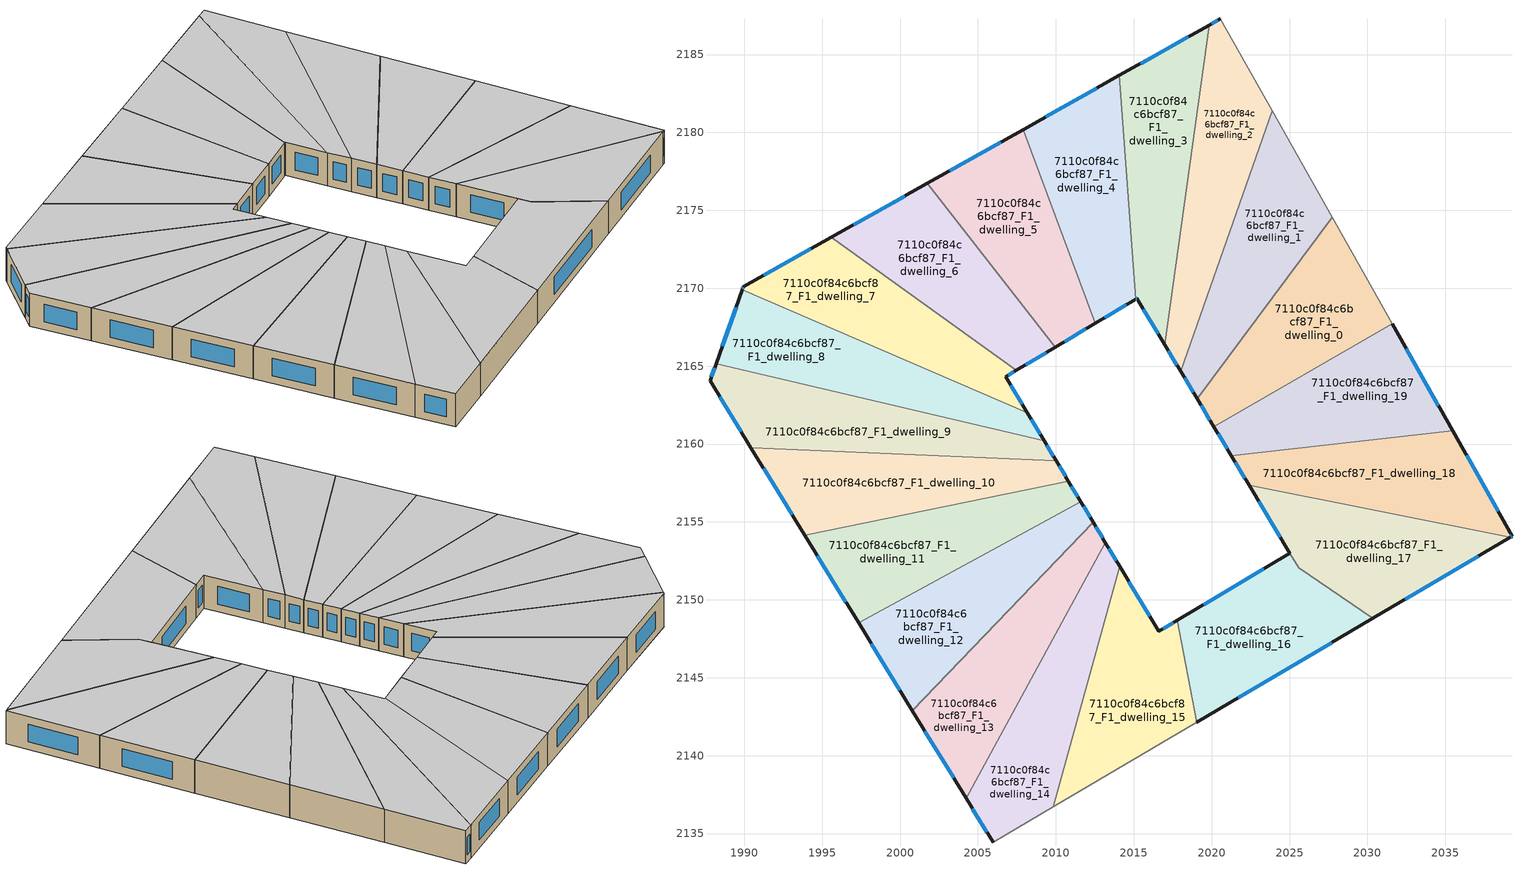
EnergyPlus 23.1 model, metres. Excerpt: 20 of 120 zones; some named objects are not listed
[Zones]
7110c0f84c6bcf87_F1_dwelling_0
 floor to 7110c0f84c6bcf87_F0_dwelling_0 (EU_floor_Construction): 2027.74,2174.56 2031.6,2167.72 2020.15,2161.11 2019.06,2162.91 z3
 wall outside (EU_wall_Construction): 2019.07,2162.91 2020.15,2161.11 z3:6
 wall adiabatic (EU_wall_Construction): 2031.6,2167.72 2027.74,2174.56 z3:6
 wall to 7110c0f84c6bcf87_F1_dwelling_1 (EU_wall_Construction): 2027.74,2174.56 2019.07,2162.91 z3:6
 wall to 7110c0f84c6bcf87_F1_dwelling_19 (EU_wall_Construction): 2020.15,2161.11 2031.6,2167.72 z3:6
 window (EU_Window_Construction): 2019.32,2162.48 2019.89,2161.53 z3.7:5.3
 ceiling to 7110c0f84c6bcf87_F2_dwelling_0 (EU_floor_Construction): 2031.6,2167.72 2027.74,2174.56 2019.06,2162.91 2020.15,2161.11 z6
7110c0f84c6bcf87_F1_dwelling_1
 floor to 7110c0f84c6bcf87_F0_dwelling_1 (EU_floor_Construction): 2023.89,2181.39 2027.74,2174.56 2019.06,2162.91 2018.01,2164.66 z3
 wall outside (EU_wall_Construction): 2018.01,2164.66 2019.07,2162.91 z3:6
 wall adiabatic (EU_wall_Construction): 2027.74,2174.56 2023.89,2181.39 z3:6
 wall to 7110c0f84c6bcf87_F1_dwelling_2 (EU_wall_Construction): 2023.89,2181.39 2018.01,2164.66 z3:6
 window (EU_Window_Construction): 2018.26,2164.25 2018.82,2163.32 z3.7:5.3
 ceiling to 7110c0f84c6bcf87_F2_dwelling_1 (EU_floor_Construction): 2019.06,2162.91 2027.74,2174.56 2023.89,2181.39 2018.01,2164.66 z6
7110c0f84c6bcf87_F1_dwelling_10
 floor to 7110c0f84c6bcf87_F0_dwelling_10 (EU_floor_Construction): 2010.02,2158.91 2010.81,2157.61 1993.88,2154.14 1990.42,2159.77 z3
 wall outside (EU_wall_Construction): 2010.81,2157.61 2010.03,2158.91 / 1990.42,2159.77 1993.88,2154.14 z3:6
 wall to 7110c0f84c6bcf87_F1_dwelling_11 (EU_wall_Construction): 1993.88,2154.14 2010.81,2157.61 z3:6
 wall to 7110c0f84c6bcf87_F1_dwelling_9 (EU_wall_Construction): 2010.02,2158.91 1990.42,2159.77 z3:6
 window (EU_Window_Construction): 2010.62,2157.92 2010.21,2158.61 / 1991.24,2158.45 1993.07,2155.47 z3.7:5.3
 ceiling to 7110c0f84c6bcf87_F2_dwelling_10 (EU_floor_Construction): 2010.81,2157.61 2010.02,2158.91 1990.42,2159.77 1993.88,2154.14 z6
7110c0f84c6bcf87_F1_dwelling_11
 floor to 7110c0f84c6bcf87_F0_dwelling_11 (EU_floor_Construction): 2010.81,2157.61 2011.59,2156.3 1997.33,2148.52 1993.88,2154.14 z3
 wall outside (EU_wall_Construction): 2011.59,2156.3 2010.81,2157.61 / 1993.88,2154.14 1997.33,2148.52 z3:6
 wall to 7110c0f84c6bcf87_F1_dwelling_12 (EU_wall_Construction): 1997.33,2148.52 2011.59,2156.3 z3:6
 window (EU_Window_Construction): 2011.41,2156.61 2010.99,2157.31 / 1994.69,2152.82 1996.52,2149.84 z3.7:5.3
 ceiling to 7110c0f84c6bcf87_F2_dwelling_11 (EU_floor_Construction): 2011.59,2156.3 2010.81,2157.61 1993.88,2154.14 1997.33,2148.52 z6
7110c0f84c6bcf87_F1_dwelling_12
 floor to 7110c0f84c6bcf87_F0_dwelling_12 (EU_floor_Construction): 2011.59,2156.3 2012.38,2154.99 2000.79,2142.88 1997.33,2148.52 z3
 wall outside (EU_wall_Construction): 2012.39,2154.99 2011.59,2156.3 / 1997.33,2148.52 2000.79,2142.88 z3:6
 wall to 7110c0f84c6bcf87_F1_dwelling_13 (EU_wall_Construction): 2000.79,2142.88 2012.38,2154.99 z3:6
 window (EU_Window_Construction): 2012.2,2155.3 2011.78,2155.99 / 1998.14,2147.19 1999.97,2144.21 z3.7:5.3
 ceiling to 7110c0f84c6bcf87_F2_dwelling_12 (EU_floor_Construction): 2000.79,2142.88 2012.38,2154.99 2011.59,2156.3 1997.33,2148.52 z6
7110c0f84c6bcf87_F1_dwelling_13
 floor to 7110c0f84c6bcf87_F0_dwelling_13 (EU_floor_Construction): 2012.38,2154.99 2013.18,2153.66 2004.24,2137.25 2000.79,2142.88 z3
 wall outside (EU_wall_Construction): 2013.18,2153.66 2012.39,2154.99 / 2000.79,2142.88 2004.24,2137.25 z3:6
 wall to 7110c0f84c6bcf87_F1_dwelling_14 (EU_wall_Construction): 2004.24,2137.25 2013.18,2153.66 z3:6
 window (EU_Window_Construction): 2012.99,2153.97 2012.57,2154.68 / 2001.6,2141.56 2003.43,2138.57 z3.7:5.3
 ceiling to 7110c0f84c6bcf87_F2_dwelling_13 (EU_floor_Construction): 2004.24,2137.25 2013.18,2153.66 2012.38,2154.99 2000.79,2142.88 z6
7110c0f84c6bcf87_F1_dwelling_14
 floor to 7110c0f84c6bcf87_F0_dwelling_14 (EU_floor_Construction): 2013.18,2153.66 2014.1,2152.14 2009.83,2136.71 2005.97,2134.43 2004.24,2137.25 z3
 wall outside (EU_wall_Construction): 2014.1,2152.14 2013.18,2153.66 / 2004.24,2137.25 2005.97,2134.43 z3:6
 wall adiabatic (EU_wall_Construction): 2005.97,2134.43 2009.83,2136.71 z3:6
 wall to 7110c0f84c6bcf87_F1_dwelling_15 (EU_wall_Construction): 2009.83,2136.71 2014.1,2152.14 z3:6
 window (EU_Window_Construction): 2013.88,2152.5 2013.4,2153.31 / 2004.65,2136.59 2005.56,2135.1 z3.7:5.3
 ceiling to 7110c0f84c6bcf87_F2_dwelling_14 (EU_floor_Construction): 2009.83,2136.71 2014.1,2152.14 2013.18,2153.66 2004.24,2137.25 2005.97,2134.43 z6
7110c0f84c6bcf87_F1_dwelling_15
 floor to 7110c0f84c6bcf87_F0_dwelling_15 (EU_floor_Construction): 2017.8,2148.69 2019.05,2142.16 2009.83,2136.71 2014.1,2152.14 2016.6,2147.97 z3
 wall outside (EU_wall_Construction): 2017.8,2148.69 2016.6,2147.97 2014.1,2152.14 z3:6
 wall adiabatic (EU_wall_Construction): 2009.83,2136.71 2019.05,2142.16 z3:6
 wall to 7110c0f84c6bcf87_F1_dwelling_16 (EU_wall_Construction): 2019.05,2142.16 2017.81,2148.69 z3:6
 window (EU_Window_Construction): 2016.02,2148.95 2014.69,2151.16 / 2017.52,2148.52 2016.89,2148.14 z3.7:5.3
 ceiling to 7110c0f84c6bcf87_F2_dwelling_15 (EU_floor_Construction): 2019.05,2142.16 2017.8,2148.69 2016.6,2147.97 2014.1,2152.14 2009.83,2136.71 z6
7110c0f84c6bcf87_F1_dwelling_16
 floor to 7110c0f84c6bcf87_F0_dwelling_16 (EU_floor_Construction): 2030.35,2148.82 2019.05,2142.16 2017.8,2148.69 2025.03,2153 2025.59,2152.07 z3
 wall outside (EU_wall_Construction): 2019.05,2142.16 2030.35,2148.82 / 2025.03,2153 2017.8,2148.69 z3:6
 wall to 7110c0f84c6bcf87_F1_dwelling_17 (EU_wall_Construction): 2030.35,2148.82 2025.59,2152.07 2025.03,2153 z3:6
 window (EU_Window_Construction): 2021.71,2143.72 2027.7,2147.26 / 2023.33,2151.99 2019.5,2149.7 z3.7:5.3
 ceiling to 7110c0f84c6bcf87_F2_dwelling_16 (EU_floor_Construction): 2030.35,2148.82 2025.59,2152.07 2025.03,2153 2017.8,2148.69 2019.05,2142.16 z6
7110c0f84c6bcf87_F1_dwelling_17
 floor to 7110c0f84c6bcf87_F0_dwelling_17 (EU_floor_Construction): 2039.17,2154.03 2030.35,2148.82 2025.59,2152.07 2022.4,2157.36 z3
 wall outside (EU_wall_Construction): 2030.35,2148.82 2039.17,2154.03 / 2022.4,2157.36 2025.03,2153 z3:6
 wall to 7110c0f84c6bcf87_F1_dwelling_18 (EU_wall_Construction): 2039.17,2154.03 2022.4,2157.36 z3:6
 window (EU_Window_Construction): 2032.42,2150.05 2037.1,2152.8 / 2023.02,2156.34 2024.41,2154.02 z3.7:5.3
 ceiling to 7110c0f84c6bcf87_F2_dwelling_17 (EU_floor_Construction): 2039.17,2154.03 2022.4,2157.36 2025.59,2152.07 2030.35,2148.82 z6
7110c0f84c6bcf87_F1_dwelling_18
 floor to 7110c0f84c6bcf87_F0_dwelling_18 (EU_floor_Construction): 2035.46,2160.86 2039.28,2154.09 2039.17,2154.03 2022.4,2157.36 2021.26,2159.26 z3
 wall outside (EU_wall_Construction): 2021.26,2159.26 2022.4,2157.36 / 2039.17,2154.03 2039.28,2154.09 2035.46,2160.86 z3:6
 wall to 7110c0f84c6bcf87_F1_dwelling_19 (EU_wall_Construction): 2035.46,2160.86 2021.26,2159.26 z3:6
 window (EU_Window_Construction): 2021.53,2158.82 2022.13,2157.81 / 2038.38,2155.68 2036.36,2159.27 / 2039.19,2154.04 2039.25,2154.08 z3.7:5.3
 ceiling to 7110c0f84c6bcf87_F2_dwelling_18 (EU_floor_Construction): 2039.28,2154.09 2035.46,2160.86 2021.26,2159.26 2022.4,2157.36 2039.17,2154.03 z6
7110c0f84c6bcf87_F1_dwelling_19
 floor to 7110c0f84c6bcf87_F0_dwelling_19 (EU_floor_Construction): 2031.6,2167.72 2035.46,2160.86 2021.26,2159.26 2020.15,2161.11 z3
 wall outside (EU_wall_Construction): 2020.15,2161.11 2021.26,2159.26 / 2035.46,2160.86 2031.6,2167.72 z3:6
 window (EU_Window_Construction): 2020.41,2160.67 2021,2159.69 / 2034.55,2162.47 2032.51,2166.11 z3.7:5.3
 ceiling to 7110c0f84c6bcf87_F2_dwelling_19 (EU_floor_Construction): 2035.46,2160.86 2031.6,2167.72 2020.15,2161.11 2021.26,2159.26 z6
7110c0f84c6bcf87_F1_dwelling_2
 floor to 7110c0f84c6bcf87_F0_dwelling_2 (EU_floor_Construction): 2020.56,2187.3 2023.89,2181.39 2018.01,2164.66 2016.98,2166.38 2019.84,2186.89 z3
 wall outside (EU_wall_Construction): 2016.98,2166.38 2018.01,2164.66 / 2020.56,2187.3 2019.84,2186.89 z3:6
 wall adiabatic (EU_wall_Construction): 2023.89,2181.39 2020.56,2187.3 z3:6
 wall to 7110c0f84c6bcf87_F1_dwelling_3 (EU_wall_Construction): 2019.84,2186.89 2016.98,2166.38 z3:6
 window (EU_Window_Construction): 2017.22,2165.97 2017.77,2165.06 / 2020.39,2187.21 2020.01,2186.99 z3.7:5.3
 ceiling to 7110c0f84c6bcf87_F2_dwelling_2 (EU_floor_Construction): 2018.01,2164.66 2023.89,2181.39 2020.56,2187.3 2019.84,2186.89 2016.98,2166.38 z6
7110c0f84c6bcf87_F1_dwelling_3
 floor to 7110c0f84c6bcf87_F0_dwelling_3 (EU_floor_Construction): 2019.84,2186.89 2016.98,2166.38 2015.19,2169.34 2015.13,2169.3 2014.08,2183.66 z3
 wall outside (EU_wall_Construction): 2015.13,2169.3 2015.19,2169.34 2016.98,2166.38 / 2019.84,2186.89 2014.08,2183.66 z3:6
 wall to 7110c0f84c6bcf87_F1_dwelling_4 (EU_wall_Construction): 2014.08,2183.66 2015.13,2169.3 z3:6
 window (EU_Window_Construction): 2015.61,2168.65 2016.56,2167.07 / 2015.14,2169.31 2015.18,2169.33 / 2018.49,2186.14 2015.43,2184.42 z3.7:5.3
 ceiling to 7110c0f84c6bcf87_F2_dwelling_3 (EU_floor_Construction): 2016.98,2166.38 2019.84,2186.89 2014.08,2183.66 2015.13,2169.3 2015.19,2169.34 z6
7110c0f84c6bcf87_F1_dwelling_4
 floor to 7110c0f84c6bcf87_F0_dwelling_4 (EU_floor_Construction): 2014.08,2183.66 2015.13,2169.3 2012.52,2167.75 2007.9,2180.19 z3
 wall outside (EU_wall_Construction): 2012.52,2167.75 2015.13,2169.3 / 2014.08,2183.66 2007.9,2180.19 z3:6
 wall to 7110c0f84c6bcf87_F1_dwelling_5 (EU_wall_Construction): 2007.89,2180.19 2012.52,2167.75 z3:6
 window (EU_Window_Construction): 2013.13,2168.11 2014.51,2168.94 / 2012.63,2182.85 2009.35,2181 z3.7:5.3
 ceiling to 7110c0f84c6bcf87_F2_dwelling_4 (EU_floor_Construction): 2015.13,2169.3 2014.08,2183.66 2007.9,2180.19 2012.52,2167.75 z6
7110c0f84c6bcf87_F1_dwelling_5
 floor to 7110c0f84c6bcf87_F0_dwelling_5 (EU_floor_Construction): 2007.9,2180.19 2012.52,2167.75 2009.97,2166.22 2001.73,2176.73 z3
 wall outside (EU_wall_Construction): 2009.97,2166.22 2012.52,2167.75 / 2007.9,2180.19 2001.73,2176.73 z3:6
 wall to 7110c0f84c6bcf87_F1_dwelling_6 (EU_wall_Construction): 2001.73,2176.73 2009.97,2166.22 z3:6
 window (EU_Window_Construction): 2010.57,2166.58 2011.92,2167.39 / 2006.45,2179.38 2003.18,2177.54 z3.7:5.3
 ceiling to 7110c0f84c6bcf87_F2_dwelling_5 (EU_floor_Construction): 2012.52,2167.75 2007.9,2180.19 2001.73,2176.73 2009.97,2166.22 z6
7110c0f84c6bcf87_F1_dwelling_6
 floor to 7110c0f84c6bcf87_F0_dwelling_6 (EU_floor_Construction): 2001.73,2176.73 2009.97,2166.22 2007.47,2164.73 1995.59,2173.28 z3
 wall outside (EU_wall_Construction): 2007.47,2164.73 2009.97,2166.22 / 2001.73,2176.73 1995.59,2173.28 z3:6
 wall to 7110c0f84c6bcf87_F1_dwelling_7 (EU_wall_Construction): 1995.59,2173.28 2007.47,2164.73 z3:6
 window (EU_Window_Construction): 2008.05,2165.08 2009.38,2165.87 / 2000.29,2175.92 1997.03,2174.09 z3.7:5.3
 ceiling to 7110c0f84c6bcf87_F2_dwelling_6 (EU_floor_Construction): 2009.97,2166.22 2001.73,2176.73 1995.59,2173.28 2007.47,2164.73 z6
7110c0f84c6bcf87_F1_dwelling_7
 floor to 7110c0f84c6bcf87_F0_dwelling_7 (EU_floor_Construction): 2007.47,2164.73 2006.78,2164.32 2008.17,2162 1989.87,2169.91 1989.94,2170.1 1995.59,2173.28 z3
 wall outside (EU_wall_Construction): 2008.17,2162 2006.78,2164.32 2007.47,2164.73 / 1995.59,2173.28 1989.94,2170.1 1989.87,2169.91 z3:6
 wall to 7110c0f84c6bcf87_F1_dwelling_8 (EU_wall_Construction): 1989.87,2169.91 2008.17,2162 z3:6
 window (EU_Window_Construction): 2006.94,2164.41 2007.31,2164.63 / 2007.84,2162.54 2007.11,2163.77 / 1989.92,2170.06 1989.88,2169.95 / 1994.26,2172.53 1991.26,2170.85 z3.7:5.3
 ceiling to 7110c0f84c6bcf87_F2_dwelling_7 (EU_floor_Construction): 2008.17,2162 2006.78,2164.32 2007.47,2164.73 1995.59,2173.28 1989.94,2170.1 1989.87,2169.91 z6
7110c0f84c6bcf87_F1_dwelling_8
 floor to 7110c0f84c6bcf87_F0_dwelling_8 (EU_floor_Construction): 2008.17,2162 2009.24,2160.22 1988.19,2165.17 1989.87,2169.91 z3
 wall outside (EU_wall_Construction): 2009.24,2160.22 2008.17,2162 / 1989.87,2169.91 1988.19,2165.17 z3:6
 wall to 7110c0f84c6bcf87_F1_dwelling_9 (EU_wall_Construction): 1988.19,2165.17 2009.24,2160.22 z3:6
 window (EU_Window_Construction): 2008.99,2160.64 2008.42,2161.58 / 1989.47,2168.79 1988.59,2166.28 z3.7:5.3
 ceiling to 7110c0f84c6bcf87_F2_dwelling_8 (EU_floor_Construction): 2009.24,2160.22 2008.17,2162 1989.87,2169.91 1988.19,2165.17 z6
7110c0f84c6bcf87_F1_dwelling_9
 floor to 7110c0f84c6bcf87_F0_dwelling_9 (EU_floor_Construction): 2009.24,2160.22 2010.02,2158.91 1990.42,2159.77 1987.8,2164.05 1988.19,2165.17 z3
 wall outside (EU_wall_Construction): 2010.03,2158.91 2009.24,2160.22 / 1988.19,2165.17 1987.8,2164.05 1990.42,2159.77 z3:6
 window (EU_Window_Construction): 2009.84,2159.22 2009.42,2159.91 / 1988.42,2163.05 1989.81,2160.78 / 1988.1,2164.91 1987.89,2164.31 z3.7:5.3
 ceiling to 7110c0f84c6bcf87_F2_dwelling_9 (EU_floor_Construction): 2010.02,2158.91 2009.24,2160.22 1988.19,2165.17 1987.8,2164.05 1990.42,2159.77 z6
[Building]
EU S2 Campaign: North Axis=0; Terrain=City; Solar Distribution=FullExterior
[Site:Location]
Budapest.Ferenc.Liszt.Intl.AP: Latitude=47.437; Longitude=19.256; Time Zone=1; Elevation=185
[SizingPeriod:WeatherFileDays]
AnnualSizingPeriod: Begin Month=1; Begin Day of Month=1; End Month=12; End Day of Month=31; Day of Week for Start Day=Monday; Use Weather File Daylight Saving Period=No; Use Weather File Rain and Snow Indicators=No
[MATERIAL]
EU_InternalMass_Material: Roughness=MediumRough; Thickness=0.1; Conductivity=1; Density=1800; Specific Heat=900; Thermal Absorptance=0.9; Solar Absorptance=0.7; Visible Absorptance=0.7
[MATERIAL:NOMASS] Roughness=MediumRough; Thermal Absorptance=0.9; Solar Absorptance=0.7; Visible Absorptance=0.7
Name | Thermal Resistance
EU_wall_NoMass | 0.832559
EU_floor_NoMass | 0.872794
[WINDOWMATERIAL:SIMPLEGLAZINGSYSTEM]
EU_Window_SimpleGlazing: UFactor=2.79869; Solar Heat Gain Coefficient=0.75; Visible Transmittance=0.75
[CONSTRUCTION]
EU_wall_Construction: EU_wall_NoMass
EU_floor_Construction: EU_floor_NoMass
EU_Window_Construction: EU_Window_SimpleGlazing
EU_InternalMass_Construction: EU_InternalMass_Material
[ZONE] Type=1; Multiplier=1; Ceiling Height=autocalculate; Floor Area=autocalculate; Part of Total Floor Area=Yes
Name | Volume
7110c0f84c6bcf87_F1_dwelling_0 | 198.129
7110c0f84c6bcf87_F1_dwelling_1 | 198.126
7110c0f84c6bcf87_F1_dwelling_10 | 198.105
7110c0f84c6bcf87_F1_dwelling_11 | 198.112
7110c0f84c6bcf87_F1_dwelling_12 | 198.113
7110c0f84c6bcf87_F1_dwelling_13 | 198.094
7110c0f84c6bcf87_F1_dwelling_14 | 198.111
7110c0f84c6bcf87_F1_dwelling_15 | 198.138
7110c0f84c6bcf87_F1_dwelling_16 | 198.946
7110c0f84c6bcf87_F1_dwelling_17 | 197.278
7110c0f84c6bcf87_F1_dwelling_18 | 198.144
7110c0f84c6bcf87_F1_dwelling_19 | 198.101
7110c0f84c6bcf87_F1_dwelling_2 | 198.1
7110c0f84c6bcf87_F1_dwelling_3 | 198.086
7110c0f84c6bcf87_F1_dwelling_4 | 198.137
7110c0f84c6bcf87_F1_dwelling_5 | 198.078
7110c0f84c6bcf87_F1_dwelling_6 | 198.149
7110c0f84c6bcf87_F1_dwelling_7 | 198.077
7110c0f84c6bcf87_F1_dwelling_8 | 198.136
7110c0f84c6bcf87_F1_dwelling_9 | 198.123
[INTERNALMASS] Construction=EU_InternalMass_Construction
Name | Zone or ZoneList | Surface Area
7110c0f84c6bcf87_F1_dwelling_0_EU_InternalMass | 7110c0f84c6bcf87_F1_dwelling_0 | 66.0427
7110c0f84c6bcf87_F1_dwelling_1_EU_InternalMass | 7110c0f84c6bcf87_F1_dwelling_1 | 66.0421
7110c0f84c6bcf87_F1_dwelling_2_EU_InternalMass | 7110c0f84c6bcf87_F1_dwelling_2 | 66.0333
7110c0f84c6bcf87_F1_dwelling_3_EU_InternalMass | 7110c0f84c6bcf87_F1_dwelling_3 | 66.0286
7110c0f84c6bcf87_F1_dwelling_4_EU_InternalMass | 7110c0f84c6bcf87_F1_dwelling_4 | 66.0457
7110c0f84c6bcf87_F1_dwelling_5_EU_InternalMass | 7110c0f84c6bcf87_F1_dwelling_5 | 66.0259
7110c0f84c6bcf87_F1_dwelling_6_EU_InternalMass | 7110c0f84c6bcf87_F1_dwelling_6 | 66.0498
7110c0f84c6bcf87_F1_dwelling_7_EU_InternalMass | 7110c0f84c6bcf87_F1_dwelling_7 | 66.0256
7110c0f84c6bcf87_F1_dwelling_8_EU_InternalMass | 7110c0f84c6bcf87_F1_dwelling_8 | 66.0453
7110c0f84c6bcf87_F1_dwelling_9_EU_InternalMass | 7110c0f84c6bcf87_F1_dwelling_9 | 66.0413
7110c0f84c6bcf87_F1_dwelling_10_EU_InternalMass | 7110c0f84c6bcf87_F1_dwelling_10 | 66.035
7110c0f84c6bcf87_F1_dwelling_11_EU_InternalMass | 7110c0f84c6bcf87_F1_dwelling_11 | 66.0374
7110c0f84c6bcf87_F1_dwelling_12_EU_InternalMass | 7110c0f84c6bcf87_F1_dwelling_12 | 66.0377
7110c0f84c6bcf87_F1_dwelling_13_EU_InternalMass | 7110c0f84c6bcf87_F1_dwelling_13 | 66.0316
7110c0f84c6bcf87_F1_dwelling_14_EU_InternalMass | 7110c0f84c6bcf87_F1_dwelling_14 | 66.0371
7110c0f84c6bcf87_F1_dwelling_15_EU_InternalMass | 7110c0f84c6bcf87_F1_dwelling_15 | 66.0461
7110c0f84c6bcf87_F1_dwelling_16_EU_InternalMass | 7110c0f84c6bcf87_F1_dwelling_16 | 66.3167
7110c0f84c6bcf87_F1_dwelling_17_EU_InternalMass | 7110c0f84c6bcf87_F1_dwelling_17 | 65.7605
7110c0f84c6bcf87_F1_dwelling_18_EU_InternalMass | 7110c0f84c6bcf87_F1_dwelling_18 | 66.0478
7110c0f84c6bcf87_F1_dwelling_19_EU_InternalMass | 7110c0f84c6bcf87_F1_dwelling_19 | 66.0339
[OTHEREQUIPMENT] Fuel Type=Electricity; Design Level Calculation Method=Watts/Area; Power per Zone Floor Area=1; Fraction Latent=0; Fraction Radiant=0; Fraction Lost=0; Carbon Dioxide Generation Rate=0; EndUse Subcategory=EU_Step8_InternalGains
Name | Zone or ZoneList or Space or SpaceList | Schedule
EU_Step8_InternalGain_7110c0f84c6bcf87_F1_dwelling_0_f000 | 7110c0f84c6bcf87_F1_dwelling_0 | EU_Step8_GainSchedule_7110c0f84c6bcf87_F1_dwelling_0_f000
EU_Step8_InternalGain_7110c0f84c6bcf87_F1_dwelling_1_f000 | 7110c0f84c6bcf87_F1_dwelling_1 | EU_Step8_GainSchedule_7110c0f84c6bcf87_F1_dwelling_1_f000
EU_Step8_InternalGain_7110c0f84c6bcf87_F1_dwelling_2_f000 | 7110c0f84c6bcf87_F1_dwelling_2 | EU_Step8_GainSchedule_7110c0f84c6bcf87_F1_dwelling_2_f000
EU_Step8_InternalGain_7110c0f84c6bcf87_F1_dwelling_3_f000 | 7110c0f84c6bcf87_F1_dwelling_3 | EU_Step8_GainSchedule_7110c0f84c6bcf87_F1_dwelling_3_f000
EU_Step8_InternalGain_7110c0f84c6bcf87_F1_dwelling_4_f000 | 7110c0f84c6bcf87_F1_dwelling_4 | EU_Step8_GainSchedule_7110c0f84c6bcf87_F1_dwelling_4_f000
EU_Step8_InternalGain_7110c0f84c6bcf87_F1_dwelling_5_f000 | 7110c0f84c6bcf87_F1_dwelling_5 | EU_Step8_GainSchedule_7110c0f84c6bcf87_F1_dwelling_5_f000
EU_Step8_InternalGain_7110c0f84c6bcf87_F1_dwelling_6_f000 | 7110c0f84c6bcf87_F1_dwelling_6 | EU_Step8_GainSchedule_7110c0f84c6bcf87_F1_dwelling_6_f000
EU_Step8_InternalGain_7110c0f84c6bcf87_F1_dwelling_7_f000 | 7110c0f84c6bcf87_F1_dwelling_7 | EU_Step8_GainSchedule_7110c0f84c6bcf87_F1_dwelling_7_f000
EU_Step8_InternalGain_7110c0f84c6bcf87_F1_dwelling_8_f000 | 7110c0f84c6bcf87_F1_dwelling_8 | EU_Step8_GainSchedule_7110c0f84c6bcf87_F1_dwelling_8_f000
EU_Step8_InternalGain_7110c0f84c6bcf87_F1_dwelling_9_f000 | 7110c0f84c6bcf87_F1_dwelling_9 | EU_Step8_GainSchedule_7110c0f84c6bcf87_F1_dwelling_9_f000
EU_Step8_InternalGain_7110c0f84c6bcf87_F1_dwelling_10_f000 | 7110c0f84c6bcf87_F1_dwelling_10 | EU_Step8_GainSchedule_7110c0f84c6bcf87_F1_dwelling_10_f000
EU_Step8_InternalGain_7110c0f84c6bcf87_F1_dwelling_11_f000 | 7110c0f84c6bcf87_F1_dwelling_11 | EU_Step8_GainSchedule_7110c0f84c6bcf87_F1_dwelling_11_f000
EU_Step8_InternalGain_7110c0f84c6bcf87_F1_dwelling_12_f000 | 7110c0f84c6bcf87_F1_dwelling_12 | EU_Step8_GainSchedule_7110c0f84c6bcf87_F1_dwelling_12_f000
EU_Step8_InternalGain_7110c0f84c6bcf87_F1_dwelling_13_f000 | 7110c0f84c6bcf87_F1_dwelling_13 | EU_Step8_GainSchedule_7110c0f84c6bcf87_F1_dwelling_13_f000
EU_Step8_InternalGain_7110c0f84c6bcf87_F1_dwelling_14_f000 | 7110c0f84c6bcf87_F1_dwelling_14 | EU_Step8_GainSchedule_7110c0f84c6bcf87_F1_dwelling_14_f000
EU_Step8_InternalGain_7110c0f84c6bcf87_F1_dwelling_15_f000 | 7110c0f84c6bcf87_F1_dwelling_15 | EU_Step8_GainSchedule_7110c0f84c6bcf87_F1_dwelling_15_f000
EU_Step8_InternalGain_7110c0f84c6bcf87_F1_dwelling_16_f000 | 7110c0f84c6bcf87_F1_dwelling_16 | EU_Step8_GainSchedule_7110c0f84c6bcf87_F1_dwelling_16_f000
EU_Step8_InternalGain_7110c0f84c6bcf87_F1_dwelling_17_f000 | 7110c0f84c6bcf87_F1_dwelling_17 | EU_Step8_GainSchedule_7110c0f84c6bcf87_F1_dwelling_17_f000
EU_Step8_InternalGain_7110c0f84c6bcf87_F1_dwelling_18_f000 | 7110c0f84c6bcf87_F1_dwelling_18 | EU_Step8_GainSchedule_7110c0f84c6bcf87_F1_dwelling_18_f000
EU_Step8_InternalGain_7110c0f84c6bcf87_F1_dwelling_19_f000 | 7110c0f84c6bcf87_F1_dwelling_19 | EU_Step8_GainSchedule_7110c0f84c6bcf87_F1_dwelling_19_f000
[ZONEVENTILATION:DESIGNFLOWRATE] Schedule=EU_AlwaysOn; Design Flow Rate Calculation Method=AirChanges/Hour; Air Changes per Hour=0.475469; Ventilation Type=Natural; Fan Pressure Rise=0; Fan Total Efficiency=1; Constant Term Coefficient=1; Temperature Term Coefficient=0; Velocity Term Coefficient=0; Velocity Squared Term Coefficient=0; Minimum Indoor Temperature=-100; Maximum Indoor Temperature=100; Delta Temperature=-100; Minimum Outdoor Temperature=-100; Maximum Outdoor Temperature=100; Maximum Wind Speed=40
Name | Zone or ZoneList or Space or SpaceList
EU_ConstantAir_7110c0f84c6bcf87_F1_dwelling_0 | 7110c0f84c6bcf87_F1_dwelling_0
EU_ConstantAir_7110c0f84c6bcf87_F1_dwelling_1 | 7110c0f84c6bcf87_F1_dwelling_1
EU_ConstantAir_7110c0f84c6bcf87_F1_dwelling_2 | 7110c0f84c6bcf87_F1_dwelling_2
EU_ConstantAir_7110c0f84c6bcf87_F1_dwelling_3 | 7110c0f84c6bcf87_F1_dwelling_3
EU_ConstantAir_7110c0f84c6bcf87_F1_dwelling_4 | 7110c0f84c6bcf87_F1_dwelling_4
EU_ConstantAir_7110c0f84c6bcf87_F1_dwelling_5 | 7110c0f84c6bcf87_F1_dwelling_5
EU_ConstantAir_7110c0f84c6bcf87_F1_dwelling_6 | 7110c0f84c6bcf87_F1_dwelling_6
EU_ConstantAir_7110c0f84c6bcf87_F1_dwelling_7 | 7110c0f84c6bcf87_F1_dwelling_7
EU_ConstantAir_7110c0f84c6bcf87_F1_dwelling_8 | 7110c0f84c6bcf87_F1_dwelling_8
EU_ConstantAir_7110c0f84c6bcf87_F1_dwelling_9 | 7110c0f84c6bcf87_F1_dwelling_9
EU_ConstantAir_7110c0f84c6bcf87_F1_dwelling_10 | 7110c0f84c6bcf87_F1_dwelling_10
EU_ConstantAir_7110c0f84c6bcf87_F1_dwelling_11 | 7110c0f84c6bcf87_F1_dwelling_11
EU_ConstantAir_7110c0f84c6bcf87_F1_dwelling_12 | 7110c0f84c6bcf87_F1_dwelling_12
EU_ConstantAir_7110c0f84c6bcf87_F1_dwelling_13 | 7110c0f84c6bcf87_F1_dwelling_13
EU_ConstantAir_7110c0f84c6bcf87_F1_dwelling_14 | 7110c0f84c6bcf87_F1_dwelling_14
EU_ConstantAir_7110c0f84c6bcf87_F1_dwelling_15 | 7110c0f84c6bcf87_F1_dwelling_15
EU_ConstantAir_7110c0f84c6bcf87_F1_dwelling_16 | 7110c0f84c6bcf87_F1_dwelling_16
EU_ConstantAir_7110c0f84c6bcf87_F1_dwelling_17 | 7110c0f84c6bcf87_F1_dwelling_17
EU_ConstantAir_7110c0f84c6bcf87_F1_dwelling_18 | 7110c0f84c6bcf87_F1_dwelling_18
EU_ConstantAir_7110c0f84c6bcf87_F1_dwelling_19 | 7110c0f84c6bcf87_F1_dwelling_19
[HVACTEMPLATE:ZONE:IDEALLOADSAIRSYSTEM] System Availability Schedule=EU_AlwaysOn; Maximum Heating Supply Air Temperature=50; Minimum Cooling Supply Air Temperature=13; Maximum Heating Supply Air Humidity Ratio=0.0156; Minimum Cooling Supply Air Humidity Ratio=0.0077; Heating Limit=NoLimit; Cooling Limit=NoLimit; Heating Availability Schedule=EU_AlwaysOn; Cooling Availability Schedule=EU_CoolingOff; Dehumidification Control Type=ConstantSensibleHeatRatio; Cooling Sensible Heat Ratio=0.7; Dehumidification Setpoint=60; Humidification Control Type=None; Humidification Setpoint=30; Outdoor Air Method=None; Outdoor Air Flow Rate per Person=0.00944; Outdoor Air Flow Rate per Zone Floor Area=0; Outdoor Air Flow Rate per Zone=0; Demand Controlled Ventilation Type=None; Outdoor Air Economizer Type=NoEconomizer; Heat Recovery Type=None; Sensible Heat Recovery Effectiveness=0.7; Latent Heat Recovery Effectiveness=0.65
Name | Template Thermostat
7110c0f84c6bcf87_F1_dwelling_0 | EU_HeatOnly_7110c0f84c6bcf87_F1_dwelling_0
7110c0f84c6bcf87_F1_dwelling_1 | EU_HeatOnly_7110c0f84c6bcf87_F1_dwelling_1
7110c0f84c6bcf87_F1_dwelling_2 | EU_HeatOnly_7110c0f84c6bcf87_F1_dwelling_2
7110c0f84c6bcf87_F1_dwelling_3 | EU_HeatOnly_7110c0f84c6bcf87_F1_dwelling_3
7110c0f84c6bcf87_F1_dwelling_4 | EU_HeatOnly_7110c0f84c6bcf87_F1_dwelling_4
7110c0f84c6bcf87_F1_dwelling_5 | EU_HeatOnly_7110c0f84c6bcf87_F1_dwelling_5
7110c0f84c6bcf87_F1_dwelling_6 | EU_HeatOnly_7110c0f84c6bcf87_F1_dwelling_6
7110c0f84c6bcf87_F1_dwelling_7 | EU_HeatOnly_7110c0f84c6bcf87_F1_dwelling_7
7110c0f84c6bcf87_F1_dwelling_8 | EU_HeatOnly_7110c0f84c6bcf87_F1_dwelling_8
7110c0f84c6bcf87_F1_dwelling_9 | EU_HeatOnly_7110c0f84c6bcf87_F1_dwelling_9
7110c0f84c6bcf87_F1_dwelling_10 | EU_HeatOnly_7110c0f84c6bcf87_F1_dwelling_10
7110c0f84c6bcf87_F1_dwelling_11 | EU_HeatOnly_7110c0f84c6bcf87_F1_dwelling_11
7110c0f84c6bcf87_F1_dwelling_12 | EU_HeatOnly_7110c0f84c6bcf87_F1_dwelling_12
7110c0f84c6bcf87_F1_dwelling_13 | EU_HeatOnly_7110c0f84c6bcf87_F1_dwelling_13
7110c0f84c6bcf87_F1_dwelling_14 | EU_HeatOnly_7110c0f84c6bcf87_F1_dwelling_14
7110c0f84c6bcf87_F1_dwelling_15 | EU_HeatOnly_7110c0f84c6bcf87_F1_dwelling_15
7110c0f84c6bcf87_F1_dwelling_16 | EU_HeatOnly_7110c0f84c6bcf87_F1_dwelling_16
7110c0f84c6bcf87_F1_dwelling_17 | EU_HeatOnly_7110c0f84c6bcf87_F1_dwelling_17
7110c0f84c6bcf87_F1_dwelling_18 | EU_HeatOnly_7110c0f84c6bcf87_F1_dwelling_18
7110c0f84c6bcf87_F1_dwelling_19 | EU_HeatOnly_7110c0f84c6bcf87_F1_dwelling_19
[SIZING:ZONE] Zone Cooling Design Supply Air Temperature Input Method=SupplyAirTemperature; Zone Cooling Design Supply Air Temperature=13; Zone Heating Design Supply Air Temperature Input Method=SupplyAirTemperature; Zone Heating Design Supply Air Temperature=50; Zone Cooling Design Supply Air Humidity Ratio=0.008; Zone Heating Design Supply Air Humidity Ratio=0.008; Cooling Design Air Flow Method=DesignDay; Cooling Design Air Flow Rate=0; Cooling Minimum Air Flow per Zone Floor Area=0.000762; Cooling Minimum Air Flow=0; Cooling Minimum Air Flow Fraction=0.2; Heating Design Air Flow Method=DesignDay; Heating Design Air Flow Rate=0; Heating Maximum Air Flow per Zone Floor Area=0.002032; Heating Maximum Air Flow=0.141576; Heating Maximum Air Flow Fraction=0.3; Account for Dedicated Outdoor Air System=No; Dedicated Outdoor Air System Control Strategy=NeutralSupplyAir; Dedicated Outdoor Air Low Setpoint Temperature for Design=autosize; Dedicated Outdoor Air High Setpoint Temperature for Design=autosize; Zone Load Sizing Method=Sensible Load Only No Latent Load; Zone Latent Cooling Design Supply Air Humidity Ratio Input Method=HumidityRatioDifference; Zone Cooling Design Supply Air Humidity Ratio Difference=0.005; Zone Latent Heating Design Supply Air Humidity Ratio Input Method=HumidityRatioDifference; Zone Humidification Design Supply Air Humidity Ratio Difference=0.005
7110c0f84c6bcf87_F1_dwelling_0; 7110c0f84c6bcf87_F1_dwelling_1; 7110c0f84c6bcf87_F1_dwelling_2; 7110c0f84c6bcf87_F1_dwelling_3; 7110c0f84c6bcf87_F1_dwelling_4; 7110c0f84c6bcf87_F1_dwelling_5; 7110c0f84c6bcf87_F1_dwelling_6; 7110c0f84c6bcf87_F1_dwelling_7; 7110c0f84c6bcf87_F1_dwelling_8; 7110c0f84c6bcf87_F1_dwelling_9; 7110c0f84c6bcf87_F1_dwelling_10; 7110c0f84c6bcf87_F1_dwelling_11; 7110c0f84c6bcf87_F1_dwelling_12; 7110c0f84c6bcf87_F1_dwelling_13; 7110c0f84c6bcf87_F1_dwelling_14; 7110c0f84c6bcf87_F1_dwelling_15; 7110c0f84c6bcf87_F1_dwelling_16; 7110c0f84c6bcf87_F1_dwelling_17; 7110c0f84c6bcf87_F1_dwelling_18; 7110c0f84c6bcf87_F1_dwelling_19
[SCHEDULE:CONSTANT]
Name | Hourly Value
EU_AlwaysOn | 1
EU_CoolingOff | 0
[SCHEDULE:FILE] Column Number=1; Rows to Skip at Top=0; Number of Hours of Data=8760; Column Separator=Comma; Interpolate to Timestep=No; Minutes per Item=60; Adjust Schedule for Daylight Savings=Yes
Name | File
EU_Step8_GainSchedule_7110c0f84c6bcf87_F1_dwelling_0_f000 | ../../schedules/7110c0f84c6bcf87/7110c0f84c6bcf87_F1_dwelling_0_f000_gain.csv
EU_Step8_GainSchedule_7110c0f84c6bcf87_F1_dwelling_1_f000 | ../../schedules/7110c0f84c6bcf87/7110c0f84c6bcf87_F1_dwelling_1_f000_gain.csv
EU_Step8_GainSchedule_7110c0f84c6bcf87_F1_dwelling_2_f000 | ../../schedules/7110c0f84c6bcf87/7110c0f84c6bcf87_F1_dwelling_2_f000_gain.csv
EU_Step8_GainSchedule_7110c0f84c6bcf87_F1_dwelling_3_f000 | ../../schedules/7110c0f84c6bcf87/7110c0f84c6bcf87_F1_dwelling_3_f000_gain.csv
EU_Step8_GainSchedule_7110c0f84c6bcf87_F1_dwelling_4_f000 | ../../schedules/7110c0f84c6bcf87/7110c0f84c6bcf87_F1_dwelling_4_f000_gain.csv
EU_Step8_GainSchedule_7110c0f84c6bcf87_F1_dwelling_5_f000 | ../../schedules/7110c0f84c6bcf87/7110c0f84c6bcf87_F1_dwelling_5_f000_gain.csv
EU_Step8_GainSchedule_7110c0f84c6bcf87_F1_dwelling_6_f000 | ../../schedules/7110c0f84c6bcf87/7110c0f84c6bcf87_F1_dwelling_6_f000_gain.csv
EU_Step8_GainSchedule_7110c0f84c6bcf87_F1_dwelling_7_f000 | ../../schedules/7110c0f84c6bcf87/7110c0f84c6bcf87_F1_dwelling_7_f000_gain.csv
EU_Step8_GainSchedule_7110c0f84c6bcf87_F1_dwelling_8_f000 | ../../schedules/7110c0f84c6bcf87/7110c0f84c6bcf87_F1_dwelling_8_f000_gain.csv
EU_Step8_GainSchedule_7110c0f84c6bcf87_F1_dwelling_9_f000 | ../../schedules/7110c0f84c6bcf87/7110c0f84c6bcf87_F1_dwelling_9_f000_gain.csv
EU_Step8_GainSchedule_7110c0f84c6bcf87_F1_dwelling_10_f000 | ../../schedules/7110c0f84c6bcf87/7110c0f84c6bcf87_F1_dwelling_10_f000_gain.csv
EU_Step8_GainSchedule_7110c0f84c6bcf87_F1_dwelling_11_f000 | ../../schedules/7110c0f84c6bcf87/7110c0f84c6bcf87_F1_dwelling_11_f000_gain.csv
EU_Step8_GainSchedule_7110c0f84c6bcf87_F1_dwelling_12_f000 | ../../schedules/7110c0f84c6bcf87/7110c0f84c6bcf87_F1_dwelling_12_f000_gain.csv
EU_Step8_GainSchedule_7110c0f84c6bcf87_F1_dwelling_13_f000 | ../../schedules/7110c0f84c6bcf87/7110c0f84c6bcf87_F1_dwelling_13_f000_gain.csv
EU_Step8_GainSchedule_7110c0f84c6bcf87_F1_dwelling_14_f000 | ../../schedules/7110c0f84c6bcf87/7110c0f84c6bcf87_F1_dwelling_14_f000_gain.csv
EU_Step8_GainSchedule_7110c0f84c6bcf87_F1_dwelling_15_f000 | ../../schedules/7110c0f84c6bcf87/7110c0f84c6bcf87_F1_dwelling_15_f000_gain.csv
EU_Step8_GainSchedule_7110c0f84c6bcf87_F1_dwelling_16_f000 | ../../schedules/7110c0f84c6bcf87/7110c0f84c6bcf87_F1_dwelling_16_f000_gain.csv
EU_Step8_GainSchedule_7110c0f84c6bcf87_F1_dwelling_17_f000 | ../../schedules/7110c0f84c6bcf87/7110c0f84c6bcf87_F1_dwelling_17_f000_gain.csv
EU_Step8_GainSchedule_7110c0f84c6bcf87_F1_dwelling_18_f000 | ../../schedules/7110c0f84c6bcf87/7110c0f84c6bcf87_F1_dwelling_18_f000_gain.csv
EU_Step8_GainSchedule_7110c0f84c6bcf87_F1_dwelling_19_f000 | ../../schedules/7110c0f84c6bcf87/7110c0f84c6bcf87_F1_dwelling_19_f000_gain.csv
